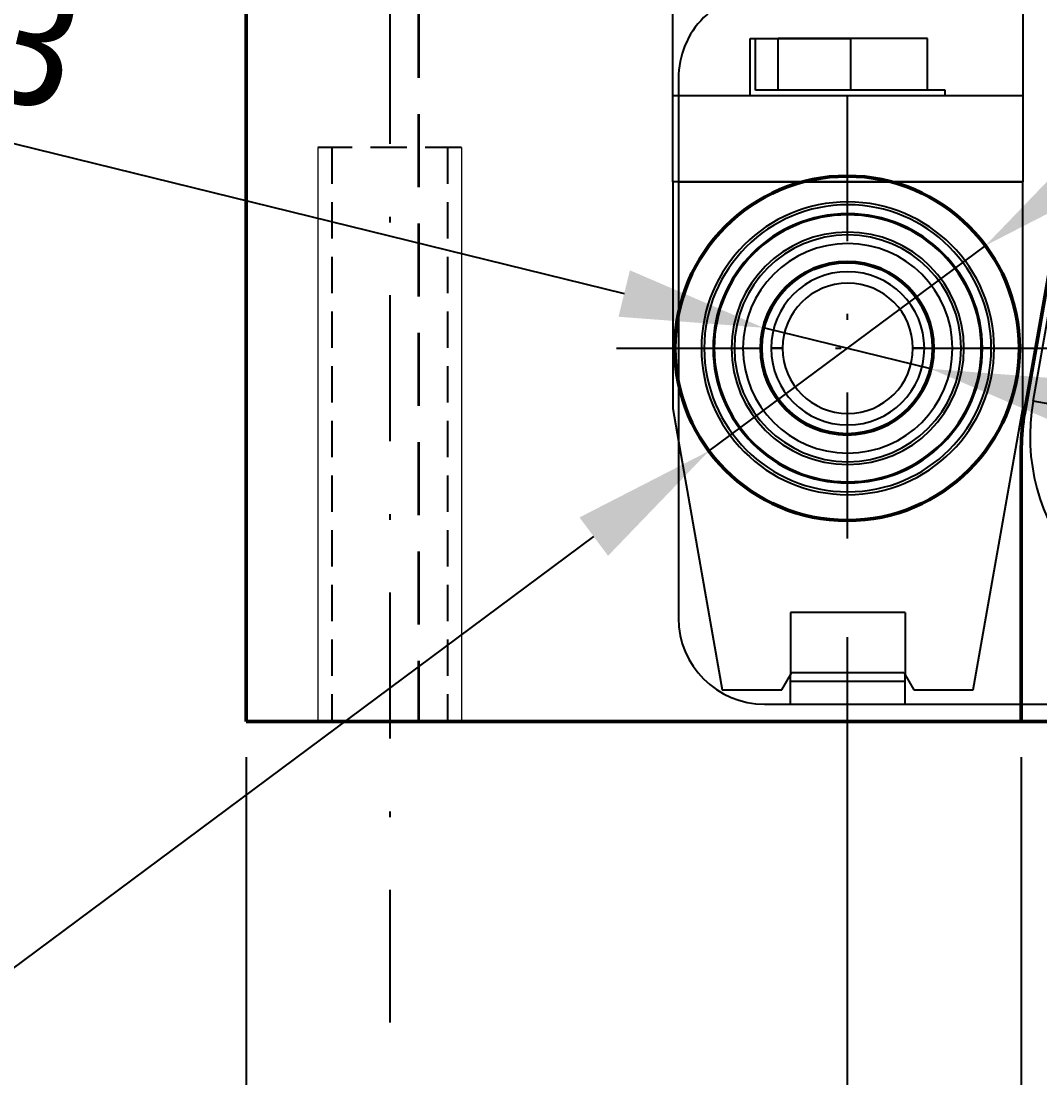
# Model space of a CAD drawing. Header units: millimetres. Extents: x 0 to 200, y 0 to 275.
# Drawn here: x 67.93 to 85.68, y 91.36 to 109.77 of the extents above; entities that cross this region are included whole.
import ezdxf

# ---------------------------------------------------------------- set-up
doc = ezdxf.new("R2010")
doc.units = ezdxf.units.MM
doc.linetypes.add('STRICHPUNKT', pattern=[25.4, 12.7, -6.35, 0, -6.35])
doc.linetypes.add('VERDECKT', pattern=[9.525, 6.35, -3.175])
for name, color, linetype, lineweight in [('0.18', 7, 'Continuous', 18), ('0.5 Vollinie', 7, 'Continuous', 50), ('Bemaßung', 2, 'Continuous', 25), ('Mittellinie', 6, 'STRICHPUNKT', 25), ('Verdeckte Kanten', 7, 'VERDECKT', 25)]:
    doc.layers.add(name, color=color, linetype=linetype, lineweight=lineweight)
doc.layers.add('MAIN-1', color=7, linetype='Continuous')
doc.layers.add('MAIN-2', color=7, linetype='Continuous')
doc.dimstyles.new('ISO-25', dxfattribs={"dimtxt": 2.5, "dimasz": 2.5, "dimexe": 1.25, "dimexo": 0.625, "dimtad": 1, "dimtxsty": 'Standard', "dimcen": 2.5, "dimadec": 0, "dimazin": 0, "dimtfac": 1, "dimtmove": 0, "dimatfit": 3, "dimfxl": 1, "dimarcsym": 0})

# ---------------------------------------------------------------- blocks, each defined once
blk = doc.blocks.new('*D73')
at = {"layer": 'Bemaßung', "color": 0, "lineweight": -2, "transparency": 16777216}
for p, q in [((71.855, 96.949), (71.855, 70.02)), ((117.855, 96.949), (117.855, 70.02)), ((74.355, 71.27), (115.355, 71.27))]:
    blk.add_line(p, q, dxfattribs=at)
at = {"layer": 'Bemaßung', "color": 0, "transparency": 16777216}
for points in [[(74.355, 71.687), (74.355, 70.853), (71.855, 71.27)], [(115.355, 71.687), (115.355, 70.853), (117.855, 71.27)]]:
    blk.add_solid(points, dxfattribs=at)
at = {"layer": 'Defpoints', "color": 0, "transparency": 16777216}
for p in [(71.855, 97.574), (117.855, 97.574), (117.855, 71.27)]:
    blk.add_point(p, dxfattribs=at)
at = {"layer": 'Bemaßung', "color": 0, "transparency": 16777216, "insert": (94.855, 72.995), "char_height": 2.2, "attachment_point": 5}
blk.add_mtext('46', dxfattribs=at)
blk = doc.blocks.new('*D74')
at = {"layer": 'Bemaßung', "color": 0, "lineweight": -2, "transparency": 16777216}
for p, q in [((85.359, 96.949), (85.359, 84.662)), ((104.29, 96.949), (104.29, 84.662)), ((87.859, 85.912), (101.79, 85.912))]:
    blk.add_line(p, q, dxfattribs=at)
at = {"layer": 'Bemaßung', "color": 0, "transparency": 16777216}
for points in [[(87.859, 86.329), (87.859, 85.495), (85.359, 85.912)], [(101.79, 86.329), (101.79, 85.495), (104.29, 85.912)]]:
    blk.add_solid(points, dxfattribs=at)
at = {"layer": 'Defpoints', "color": 0, "transparency": 16777216}
for p in [(85.359, 97.574), (104.29, 97.574), (104.29, 85.912)]:
    blk.add_point(p, dxfattribs=at)
at = {"layer": 'Bemaßung', "color": 0, "transparency": 16777216, "insert": (94.825, 87.82), "char_height": 2.2, "attachment_point": 5}
blk.add_mtext('18,9', dxfattribs=at)
blk = doc.blocks.new('*D75')
at = {"layer": 'Bemaßung', "color": 0, "lineweight": -2, "transparency": 16777216}
for p, q in [((82.325, 99.04), (82.325, 78.501)), ((107.325, 99.04), (107.325, 78.501)), ((84.825, 79.751), (104.825, 79.751))]:
    blk.add_line(p, q, dxfattribs=at)
at = {"layer": 'Bemaßung', "color": 0, "transparency": 16777216}
for points in [[(84.825, 80.168), (84.825, 79.335), (82.325, 79.751)], [(104.825, 80.168), (104.825, 79.335), (107.325, 79.751)]]:
    blk.add_solid(points, dxfattribs=at)
at = {"layer": 'Defpoints', "color": 0, "transparency": 16777216}
for p in [(82.325, 99.665), (107.325, 99.665), (107.325, 79.751)]:
    blk.add_point(p, dxfattribs=at)
at = {"layer": 'Bemaßung', "color": 0, "transparency": 16777216, "insert": (94.825, 81.476), "char_height": 2.2, "attachment_point": 5}
blk.add_mtext('25', dxfattribs=at)
blk = doc.blocks.new('*D79')
at = {"layer": 'Bemaßung', "color": 0, "lineweight": -2, "transparency": 16777216}
for p, q in [((86.739, 107.355), (88.746, 108.846)), ((84.733, 105.863), (79.917, 102.285)), ((63.821, 90.323), (77.91, 100.793))]:
    blk.add_line(p, q, dxfattribs=at)
at = {"layer": 'Bemaßung', "color": 0, "transparency": 16777216}
for points in [[(86.491, 107.689), (86.988, 107.02), (84.733, 105.863)], [(77.662, 101.128), (78.159, 100.459), (79.917, 102.285)]]:
    blk.add_solid(points, dxfattribs=at)
at = {"layer": 'Defpoints', "color": 0, "transparency": 16777216}
for p in [(84.733, 105.863), (79.917, 102.285)]:
    blk.add_point(p, dxfattribs=at)
at = {"layer": 'Bemaßung', "color": 0, "transparency": 16777216, "insert": (64.765, 93.174), "char_height": 2.2, "attachment_point": 5, "rotation": 36.6174}
blk.add_mtext('∅6', dxfattribs=at)
blk = doc.blocks.new('*D80')
at = {"layer": 'Bemaßung', "color": 0, "lineweight": -2, "transparency": 16777216}
for p, q in [((64.157, 108.538), (78.44, 105.028)), ((83.781, 103.716), (80.868, 104.432)), ((86.209, 103.119), (88.637, 102.523))]:
    blk.add_line(p, q, dxfattribs=at)
at = {"layer": 'Bemaßung', "color": 0, "transparency": 16777216}
for points in [[(78.54, 105.433), (78.341, 104.624), (80.868, 104.432)], [(86.309, 103.524), (86.11, 102.715), (83.781, 103.716)]]:
    blk.add_solid(points, dxfattribs=at)
at = {"layer": 'Defpoints', "color": 0, "transparency": 16777216}
for p in [(80.868, 104.432), (83.781, 103.716)]:
    blk.add_point(p, dxfattribs=at)
at = {"layer": 'Bemaßung', "color": 0, "transparency": 16777216, "insert": (66.956, 109.627), "char_height": 2.2, "attachment_point": 5, "rotation": 346.1945}
blk.add_mtext('∅3', dxfattribs=at)
blk = doc.blocks.new('D-Sub 1-338168-2 Front')
at = {"layer": 'MAIN-1', "color": 1}
for p, q in [((26.44, 13.5), (18.98, 13.5)), ((27.94, 2.6), (27.94, 12)), ((28.04, 8.35), (27.94, 8.917)), ((21.269, 8.309), (21.762, 8.222)), ((28.04, 4.4), (28.04, 8.35)), ((21.762, 8.222), (21.222, 5.162)), ((23.855, 7.3), (23.655, 7.3)), ((26.125, 7.3), (26.325, 7.3)), ((27.94, 4.4), (28.04, 4.4)), ((28.04, 4.4), (28.04, 1.3))]:
    blk.add_line(p, q, dxfattribs=at)
for centre, radius, start, end in [((26.44, 12), 1.5, 0, 90), ((18.315, 8.83), 3.5, 350, 90), ((24.99, 7.3), 2.55, 0, 180), ((24.99, 7.3), 2.5, 0, 180), ((24.99, 7.3), 1.335, 0, 180), ((24.99, 7.3), 1.135, 0, 180), ((24.99, 7.3), 2.55, 180, 0), ((24.99, 7.3), 2.5, 180, 0), ((24.99, 7.3), 1.335, 180, 0), ((24.99, 7.3), 1.135, 180, 0), ((26.44, 2.6), 1.5, 270, 0)]:
    blk.add_arc(centre, radius, start, end, dxfattribs=at)
at = {"layer": 'MAIN-2', "color": 1}
for p, q in [((23.99, 13.5), (23.99, 13.1)), ((23.99, 13.5), (23.99, 13.5)), ((25.99, 13.5), (25.99, 13.1)), ((25.99, 13.5), (25.99, 13.5)), ((26.44, 13.5), (26.44, 13.5)), ((22.804, 13.25), (21.94, 8.35)), ((23.84, 13.25), (22.804, 13.25)), ((22.804, 13.25), (22.804, 13.25)), ((24.013, 12.95), (23.84, 13.25)), ((23.84, 13.25), (23.84, 13.25)), ((25.99, 13.1), (23.99, 13.1)), ((23.99, 13.1), (23.99, 12.99)), ((23.99, 13.1), (23.99, 13.1)), ((26.14, 13.25), (25.967, 12.95)), ((25.99, 13.1), (25.99, 13.1)), ((25.99, 13.1), (25.99, 12.99)), ((27.176, 13.25), (26.14, 13.25)), ((26.14, 13.25), (26.14, 13.25)), ((27.94, 8.917), (27.176, 13.25)), ((27.176, 13.25), (27.176, 13.25)), ((23.99, 11.9), (23.99, 12.99)), ((25.967, 12.95), (24.013, 12.95)), ((24.013, 12.95), (24.013, 12.95)), ((25.967, 12.95), (25.967, 12.95)), ((25.99, 11.9), (25.99, 12.99)), ((27.94, 12), (27.94, 12)), ((23.99, 11.9), (25.99, 11.9)), ((23.99, 11.9), (23.99, 11.9)), ((25.99, 11.9), (25.99, 11.9)), ((21.94, 8.35), (21.94, 4.4)), ((21.94, 8.35), (21.94, 8.35)), ((28.04, 8.35), (28.04, 8.35)), ((22.44, 7.3), (22.44, 7.3)), ((22.49, 7.3), (22.49, 7.3)), ((22.49, 7.3), (22.644, 7.3)), ((22.665, 7.3), (22.665, 7.3)), ((22.965, 7.3), (22.965, 7.3)), ((23.015, 7.3), (23.015, 7.3)), ((23.165, 7.3), (23.165, 7.3)), ((23.655, 7.3), (23.855, 7.3)), ((23.855, 7.3), (23.855, 7.3)), ((26.325, 7.3), (26.125, 7.3)), ((26.125, 7.3), (26.125, 7.3)), ((26.815, 7.3), (26.815, 7.3)), ((26.965, 7.3), (26.965, 7.3)), ((27.015, 7.3), (27.015, 7.3)), ((27.315, 7.3), (27.315, 7.3)), ((27.49, 7.3), (27.336, 7.3)), ((27.49, 7.3), (27.49, 7.3)), ((27.54, 7.3), (27.54, 7.3)), ((27.94, 4.4), (21.94, 4.4)), ((21.94, 1.3), (21.94, 4.4)), ((21.94, 4.4), (28.04, 4.4)), ((21.94, 2.9), (21.94, 2.9)), ((21.94, 2.9), (28.04, 2.9)), ((23.29, 2.9), (23.29, 2.8)), ((23.29, 2.8), (24.945, 2.8)), ((23.6, 2.8), (23.6, 1.9)), ((24.945, 2.8), (26.6, 2.8)), ((24.945, 1.9), (24.945, 2.8)), ((24.945, 1.9), (24.945, 2.8)), ((26.2, 2.8), (26.2, 1.9)), ((26.6, 2.8), (26.6, 1.9)), ((26.69, 2.9), (26.69, 1.9)), ((28.04, 2.9), (28.04, 2.9)), ((27.94, 2.6), (27.94, 2.6)), ((23.6, 1.9), (26.2, 1.9)), ((26.69, 1.9), (24.945, 1.9))]:
    blk.add_line(p, q, dxfattribs=at)
for radius, start, end in [(2.346, 0, 180), (2.325, 0, 180), (2.025, 0, 180), (1.975, 0, 180), (1.825, 0, 180), (1.335, 0, 180), (2.346, 180, 0), (2.325, 180, 0), (2.025, 180, 0), (1.975, 180, 0), (1.825, 180, 0), (1.335, 180, 0)]:
    blk.add_arc((24.99, 7.3), radius, start, end, dxfattribs=at)

msp = doc.modelspace()

# ---------------------------------------------------------------- linework, layer by layer
at = {"layer": '0.18'}
for p, q in [((73.105, 107.574), (73.105, 97.574)), ((75.605, 107.574), (75.605, 97.574))]:
    msp.add_line(p, q, dxfattribs=at)
at = {"layer": '0.5 Vollinie'}
for p, q in [((71.855, 97.574), (71.855, 121.574)), ((85.987, 106.212), (85.412, 102.952)), ((85.359, 102.344), (85.359, 97.574)), ((117.855, 97.574), (71.855, 97.574)), ((75.605, 97.574), (73.105, 97.574))]:
    msp.add_line(p, q, dxfattribs=at)
for radius in [3, 1.5]:
    msp.add_circle((82.325, 104.074), radius, dxfattribs=at)
msp.add_arc((88.859, 102.344), 3.5, 170, 180, dxfattribs=at)
at = {"layer": 'Mittellinie', "ltscale": 0.2}
for p, q in [((74.355, 110.177), (74.355, 92.326)), ((82.325, 108.483), (82.325, 99.665)), ((78.309, 104.074), (86.34, 104.074))]:
    msp.add_line(p, q, dxfattribs=at)
at = {"layer": 'Verdeckte Kanten', "lineweight": 35, "ltscale": 0.2}
msp.add_line((74.855, 115.774), (74.855, 97.574), dxfattribs=at)
at = {"layer": 'Verdeckte Kanten', "ltscale": 0.1}
msp.add_line((75.605, 107.574), (73.105, 107.574), dxfattribs=at)
at = {"layer": 'Verdeckte Kanten', "lineweight": 25, "ltscale": 0.1}
for p, q in [((73.349, 107.574), (73.349, 97.574)), ((75.362, 107.574), (75.362, 97.574))]:
    msp.add_line(p, q, dxfattribs=at)

# ---------------------------------------------------------------- block references
at = {"rotation": 180}
msp.add_blockref('D-Sub 1-338168-2 Front', (107.325, 111.374), dxfattribs=at)

# ---------------------------------------------------------------- dimensions: what is measured, and where the dimension line sits
at = {"layer": 'Bemaßung'}
for p1, p2, picture, middle in [((83.781, 103.716), (80.868, 104.432), '*D80', (66.545, 107.951)), ((84.733, 105.863), (79.917, 102.285), '*D79', (65.794, 91.789))]:
    dim = msp.add_diameter_dim_2p(p1=p1, p2=p2, dimstyle='ISO-25', override={"dimtxt": 2.2, "dimdec": 1, "dimtdec": 1, "dimfrac": 2, "dimarcsym": 1}, dxfattribs=at)
    dim.commit()
    dim.dimension.update_dxf_attribs({"geometry": picture, "text_midpoint": middle, "dimtype": 163})
for base, p1, p2, picture, middle in [((107.325, 79.751), (82.325, 99.665), (107.325, 99.665), '*D75', (94.825, 81.476)), ((104.29, 85.912), (85.359, 97.574), (104.29, 97.574), '*D74', (94.825, 87.82))]:
    dim = msp.add_linear_dim(base=base, p1=p1, p2=p2, dimstyle='ISO-25', override={"dimtxt": 2.2, "dimdec": 1, "dimtdec": 1, "dimfrac": 2, "dimarcsym": 1}, dxfattribs=at)
    dim.commit()
    dim.dimension.update_dxf_attribs({"geometry": picture, "text_midpoint": middle})
dim = msp.add_linear_dim(base=(117.855, 71.27), p1=(71.855, 97.574), p2=(117.855, 97.574), dimstyle='ISO-25', override={"dimtxt": 2.2, "dimdec": 1, "dimtdec": 1, "dimfrac": 2, "dimarcsym": 1}, dxfattribs=at)
dim.commit()
dim.dimension.update_dxf_attribs({"geometry": '*D73', "text_midpoint": (94.855, 71.27), "dimtype": 160})

doc.saveas('drawing.dxf')
